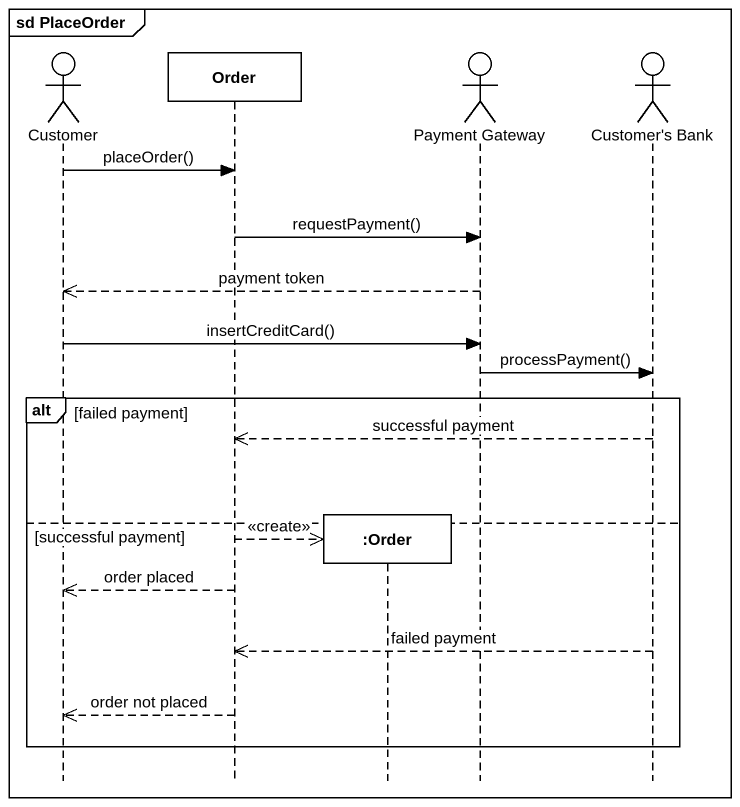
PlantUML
@startuml
mainframe sd PlaceOrder
hide footbox
actor Customer
participant Order
participant ":Order" as Order_2
actor "Payment Gateway" as Payment_Gateway
actor "Customer's Bank" as Customer_s_Bank

Customer -> Order : placeOrder()
Order -> Payment_Gateway : requestPayment()
Payment_Gateway -->> Customer : payment token
Customer -> Payment_Gateway : insertCreditCard()
Payment_Gateway -> Customer_s_Bank : processPayment()
alt failed payment
  Customer_s_Bank -->> Order : successful payment
else successful payment
  Order -->> Order_2 ** : <<create>>
  Order -->> Customer : order placed
  Customer_s_Bank -->> Order : failed payment
  Order -->> Customer : order not placed
end
@enduml
